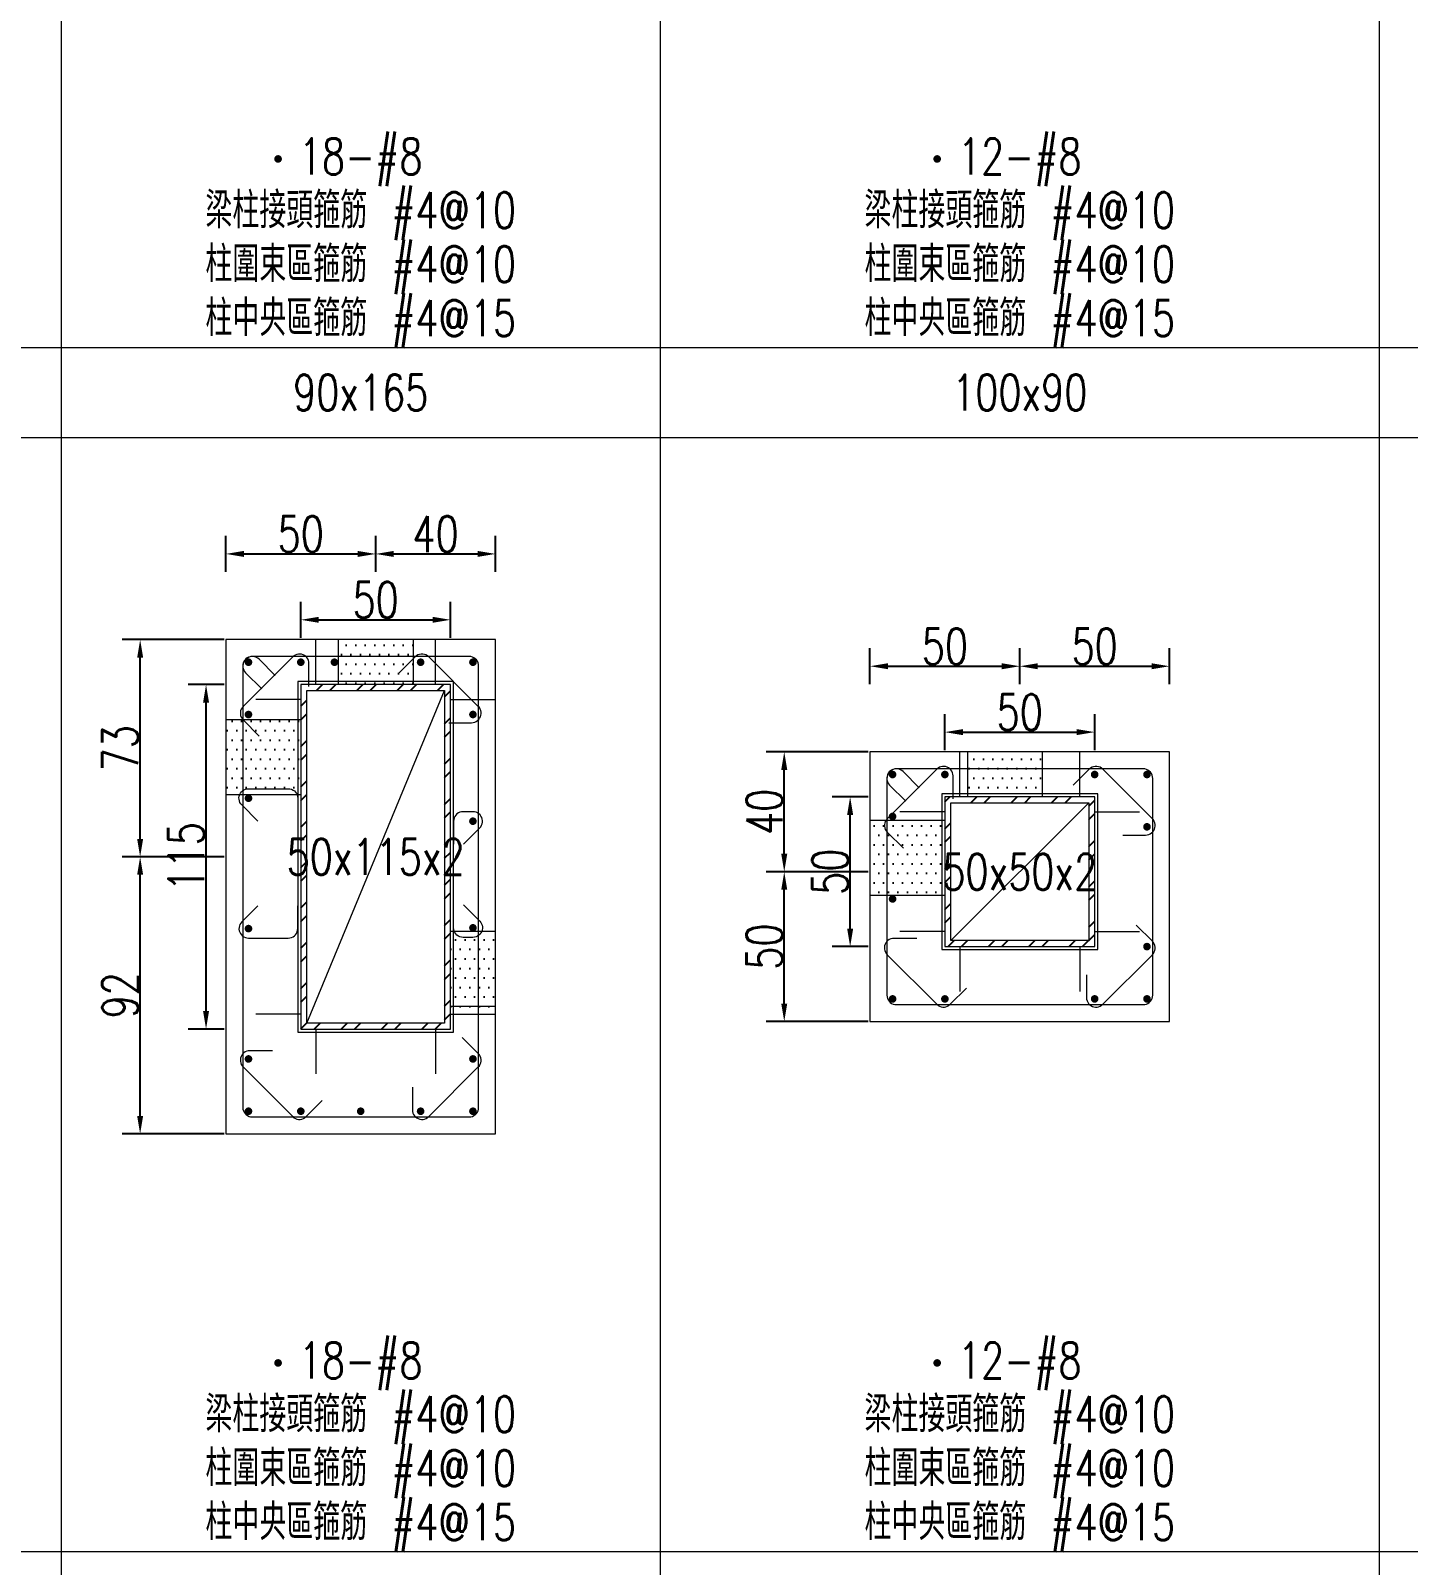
# Model space of a CAD drawing. Header units: millimetres. Extents: x 0 to 3905, y 0 to 8880.
# Drawn here: x 460 to 920, y 6055 to 6568 of the extents above; entities that cross this region are included whole.
import ezdxf
from ezdxf.enums import TextEntityAlignment as Align

# ---------------------------------------------------------------- set-up
doc = ezdxf.new("R2010")
doc.units = ezdxf.units.MM
doc.layers.get('DEFPOINTS').update_dxf_attribs({"color": 3})
for name, color, linetype in [('Hatch線', 6, 'Continuous'), ('TC-鋼粱', 132, 'Continuous'), ('主筋斷面', 2, 'Continuous'), ('文字-主筋根數', 7, 'Continuous'), ('文字-剪力筋 中央區', 7, 'Continuous'), ('文字-剪力筋-BC', 7, 'Continuous'), ('文字-剪力筋-圍束區', 7, 'Continuous'), ('文字-斷面尺寸', 7, 'Continuous'), ('文字-輔助字', 7, 'Continuous'), ('柱斷面線', 4, 'Continuous'), ('標註字', 4, 'Continuous'), ('箍筋線', 1, 'Continuous'), ('網格線', 7, 'Continuous'), ('鋼柱', 11, 'Continuous')]:
    doc.layers.add(name, color=color, linetype=linetype)
doc.styles.add('note', font='txt.shx', dxfattribs={"width": 0.75, "height": 12})
doc.styles.add('txt', font='txt.shx', dxfattribs={"height": 0.2, "bigfont": 'chineset.shx'})
doc.dimstyles.new('RCAD_DIM', dxfattribs={"dimtxt": 12, "dimasz": 6, "dimexe": 6, "dimexo": 0.625, "dimtad": 1, "dimdec": 0, "dimdsep": 46, "dimtxsty": 'note', "dimcen": 2.5, "dimclrd": 256, "dimclre": 256, "dimclrt": 256, "dimadec": 0, "dimazin": 0, "dimtfac": 1, "dimtmove": 0, "dimatfit": 3, "dimfxl": 0, "dimtolj": 1, "dimarcsym": 0})

# ---------------------------------------------------------------- blocks, each defined once
blk = doc.blocks.new('*D372')
at = {"layer": 'DEFPOINTS', "color": 0}
for p in [(600, 6371.12), (550, 6364.5), (600, 6364.5)]:
    blk.add_point(p, dxfattribs=at)
at = {"layer": '標註字', "lineweight": -2}
for p, q in [((550, 6365.12), (550, 6377.12)), ((600, 6365.12), (600, 6377.12)), ((556, 6371.12), (594, 6371.12))]:
    blk.add_line(p, q, dxfattribs=at)
at = {"layer": '標註字'}
for points in [[(556, 6372.12), (556, 6370.12), (550, 6371.12)], [(594, 6370.12), (594, 6372.12), (600, 6371.12)]]:
    blk.add_solid(points, dxfattribs=at)
at = {"layer": '標註字', "insert": (575, 6377.75), "char_height": 12, "attachment_point": 5, "style": 'note'}
blk.add_mtext('\\A1;50', dxfattribs=at)
blk = doc.blocks.new('*D373')
at = {"layer": 'DEFPOINTS', "color": 0}
for p in [(518.38, 6349.49), (525, 6349.49), (525, 6234.49)]:
    blk.add_point(p, dxfattribs=at)
at = {"layer": '標註字', "lineweight": -2}
for p, q in [((524.38, 6349.49), (512.38, 6349.49)), ((518.38, 6240.49), (518.38, 6343.49)), ((524.38, 6234.49), (512.38, 6234.49))]:
    blk.add_line(p, q, dxfattribs=at)
at = {"layer": '標註字'}
for points in [[(519.38, 6343.49), (517.38, 6343.49), (518.38, 6349.49)], [(517.38, 6240.49), (519.38, 6240.49), (518.38, 6234.49)]]:
    blk.add_solid(points, dxfattribs=at)
at = {"layer": '標註字', "insert": (511.75, 6291.99), "char_height": 12, "attachment_point": 5, "rotation": 90, "style": 'note'}
blk.add_mtext('\\A1;115', dxfattribs=at)
blk = doc.blocks.new('*D374')
at = {"layer": 'DEFPOINTS', "color": 0}
for p in [(575, 6393.12), (525, 6386.5), (575, 6386.5)]:
    blk.add_point(p, dxfattribs=at)
at = {"layer": '標註字', "lineweight": -2}
for p, q in [((525, 6387.12), (525, 6399.12)), ((575, 6387.12), (575, 6399.12)), ((531, 6393.12), (569, 6393.12))]:
    blk.add_line(p, q, dxfattribs=at)
at = {"layer": '標註字'}
for points in [[(531, 6394.12), (531, 6392.12), (525, 6393.12)], [(569, 6392.12), (569, 6394.12), (575, 6393.12)]]:
    blk.add_solid(points, dxfattribs=at)
at = {"layer": '標註字', "insert": (550, 6399.75), "char_height": 12, "attachment_point": 5, "style": 'note'}
blk.add_mtext('\\A1;50', dxfattribs=at)
blk = doc.blocks.new('*D375')
at = {"layer": 'DEFPOINTS', "color": 0}
for p in [(615, 6393.12), (575, 6386.5), (615, 6386.5)]:
    blk.add_point(p, dxfattribs=at)
at = {"layer": '標註字', "lineweight": -2}
for p, q in [((575, 6387.12), (575, 6399.12)), ((615, 6387.12), (615, 6399.12)), ((581, 6393.12), (609, 6393.12))]:
    blk.add_line(p, q, dxfattribs=at)
at = {"layer": '標註字'}
for points in [[(581, 6394.12), (581, 6392.12), (575, 6393.12)], [(609, 6392.12), (609, 6394.12), (615, 6393.12)]]:
    blk.add_solid(points, dxfattribs=at)
at = {"layer": '標註字', "insert": (595, 6399.75), "char_height": 12, "attachment_point": 5, "style": 'note'}
blk.add_mtext('\\A1;40', dxfattribs=at)
blk = doc.blocks.new('*D376')
at = {"layer": 'DEFPOINTS', "color": 0}
for p in [(496.38, 6291.99), (525, 6291.99), (525, 6199.5)]:
    blk.add_point(p, dxfattribs=at)
at = {"layer": '標註字', "lineweight": -2}
for p, q in [((524.38, 6291.99), (490.38, 6291.99)), ((496.38, 6205.5), (496.38, 6285.99)), ((524.38, 6199.5), (490.38, 6199.5))]:
    blk.add_line(p, q, dxfattribs=at)
at = {"layer": '標註字'}
for points in [[(497.38, 6285.99), (495.38, 6285.99), (496.38, 6291.99)], [(495.38, 6205.5), (497.38, 6205.5), (496.38, 6199.5)]]:
    blk.add_solid(points, dxfattribs=at)
at = {"layer": '標註字', "insert": (489.75, 6245.74), "char_height": 12, "attachment_point": 5, "rotation": 90, "style": 'note'}
blk.add_mtext('\\A1;92', dxfattribs=at)
blk = doc.blocks.new('*D377')
at = {"layer": 'DEFPOINTS', "color": 0}
for p in [(496.38, 6364.5), (525, 6364.5), (525, 6291.99)]:
    blk.add_point(p, dxfattribs=at)
at = {"layer": '標註字', "lineweight": -2}
for p, q in [((524.38, 6364.5), (490.38, 6364.5)), ((496.38, 6297.99), (496.38, 6358.5)), ((524.38, 6291.99), (490.38, 6291.99))]:
    blk.add_line(p, q, dxfattribs=at)
at = {"layer": '標註字'}
for points in [[(497.38, 6358.5), (495.38, 6358.5), (496.38, 6364.5)], [(495.38, 6297.99), (497.38, 6297.99), (496.38, 6291.99)]]:
    blk.add_solid(points, dxfattribs=at)
at = {"layer": '標註字', "insert": (489.75, 6328.24), "char_height": 12, "attachment_point": 5, "rotation": 90, "style": 'note'}
blk.add_mtext('\\A1;73', dxfattribs=at)
blk = doc.blocks.new('Circle_Filled')
at = {"const_width": 0.5}
blk.add_lwpolyline([(-0.25, 0, 1), (0.25, 0, 1)], format="xyb", close=True, dxfattribs=at)
blk = doc.blocks.new('*D504')
at = {"layer": 'DEFPOINTS', "color": 0}
for p in [(815, 6333.62), (765, 6327), (815, 6327)]:
    blk.add_point(p, dxfattribs=at)
at = {"layer": '標註字', "lineweight": -2}
for p, q in [((765, 6327.62), (765, 6339.62)), ((815, 6327.62), (815, 6339.62)), ((771, 6333.62), (809, 6333.62))]:
    blk.add_line(p, q, dxfattribs=at)
at = {"layer": '標註字'}
for points in [[(771, 6334.62), (771, 6332.62), (765, 6333.62)], [(809, 6332.62), (809, 6334.62), (815, 6333.62)]]:
    blk.add_solid(points, dxfattribs=at)
at = {"layer": '標註字', "insert": (790, 6340.25), "char_height": 12, "attachment_point": 5, "style": 'note'}
blk.add_mtext('\\A1;50', dxfattribs=at)
blk = doc.blocks.new('*D505')
at = {"layer": 'DEFPOINTS', "color": 0}
for p in [(733.38, 6312), (740, 6312), (740, 6262)]:
    blk.add_point(p, dxfattribs=at)
at = {"layer": '標註字', "lineweight": -2}
for p, q in [((739.38, 6312), (727.38, 6312)), ((733.38, 6268), (733.38, 6306)), ((739.38, 6262), (727.38, 6262))]:
    blk.add_line(p, q, dxfattribs=at)
at = {"layer": '標註字'}
for points in [[(734.38, 6306), (732.38, 6306), (733.38, 6312)], [(732.38, 6268), (734.38, 6268), (733.38, 6262)]]:
    blk.add_solid(points, dxfattribs=at)
at = {"layer": '標註字', "insert": (726.75, 6287), "char_height": 12, "attachment_point": 5, "rotation": 90, "style": 'note'}
blk.add_mtext('\\A1;50', dxfattribs=at)
blk = doc.blocks.new('*D506')
at = {"layer": 'DEFPOINTS', "color": 0}
for p in [(790, 6355.62), (740, 6349), (790, 6349)]:
    blk.add_point(p, dxfattribs=at)
at = {"layer": '標註字', "lineweight": -2}
for p, q in [((740, 6349.62), (740, 6361.62)), ((790, 6349.62), (790, 6361.62)), ((746, 6355.62), (784, 6355.62))]:
    blk.add_line(p, q, dxfattribs=at)
at = {"layer": '標註字'}
for points in [[(746, 6356.62), (746, 6354.62), (740, 6355.62)], [(784, 6354.62), (784, 6356.62), (790, 6355.62)]]:
    blk.add_solid(points, dxfattribs=at)
at = {"layer": '標註字', "insert": (765, 6362.25), "char_height": 12, "attachment_point": 5, "style": 'note'}
blk.add_mtext('\\A1;50', dxfattribs=at)
blk = doc.blocks.new('*D507')
at = {"layer": 'DEFPOINTS', "color": 0}
for p in [(840, 6355.62), (790, 6349), (840, 6349)]:
    blk.add_point(p, dxfattribs=at)
at = {"layer": '標註字', "lineweight": -2}
for p, q in [((790, 6349.62), (790, 6361.62)), ((840, 6349.62), (840, 6361.62)), ((796, 6355.62), (834, 6355.62))]:
    blk.add_line(p, q, dxfattribs=at)
at = {"layer": '標註字'}
for points in [[(796, 6356.62), (796, 6354.62), (790, 6355.62)], [(834, 6354.62), (834, 6356.62), (840, 6355.62)]]:
    blk.add_solid(points, dxfattribs=at)
at = {"layer": '標註字', "insert": (815, 6362.25), "char_height": 12, "attachment_point": 5, "style": 'note'}
blk.add_mtext('\\A1;50', dxfattribs=at)
blk = doc.blocks.new('*D508')
at = {"layer": 'DEFPOINTS', "color": 0}
for p in [(711.38, 6287), (740, 6287), (740, 6237)]:
    blk.add_point(p, dxfattribs=at)
at = {"layer": '標註字', "lineweight": -2}
for p, q in [((739.38, 6287), (705.38, 6287)), ((711.38, 6243), (711.38, 6281)), ((739.38, 6237), (705.38, 6237))]:
    blk.add_line(p, q, dxfattribs=at)
at = {"layer": '標註字'}
for points in [[(712.38, 6281), (710.38, 6281), (711.38, 6287)], [(710.38, 6243), (712.38, 6243), (711.38, 6237)]]:
    blk.add_solid(points, dxfattribs=at)
at = {"layer": '標註字', "insert": (704.75, 6262), "char_height": 12, "attachment_point": 5, "rotation": 90, "style": 'note'}
blk.add_mtext('\\A1;50', dxfattribs=at)
blk = doc.blocks.new('*D509')
at = {"layer": 'DEFPOINTS', "color": 0}
for p in [(711.38, 6327), (740, 6327), (740, 6287)]:
    blk.add_point(p, dxfattribs=at)
at = {"layer": '標註字', "lineweight": -2}
for p, q in [((739.38, 6327), (705.38, 6327)), ((711.38, 6293), (711.38, 6321)), ((739.38, 6287), (705.38, 6287))]:
    blk.add_line(p, q, dxfattribs=at)
at = {"layer": '標註字'}
for points in [[(712.38, 6321), (710.38, 6321), (711.38, 6327)], [(710.38, 6293), (712.38, 6293), (711.38, 6287)]]:
    blk.add_solid(points, dxfattribs=at)
at = {"layer": '標註字', "insert": (704.75, 6307), "char_height": 12, "attachment_point": 5, "rotation": 90, "style": 'note'}
blk.add_mtext('\\A1;40', dxfattribs=at)

msp = doc.modelspace()

# ---------------------------------------------------------------- hatches: boundary and pattern name
at = {"layer": 'Hatch線'}
h = msp.add_hatch(dxfattribs=at)
h.set_pattern_fill('ANSI32', color=256, style=0)
h.paths.add_polyline_path([(550, 6234.49), (600, 6234.49), (600, 6349.49), (550, 6349.49)], flags=17)
h.paths.add_polyline_path([(552, 6236.49), (552, 6347.49), (598, 6347.49), (598, 6236.49)])
h = msp.add_hatch(dxfattribs=at)
h.set_pattern_fill('ANSI32', color=256, style=0)
h.paths.add_polyline_path([(765, 6262), (815, 6262), (815, 6312), (765, 6312)], flags=17)
h.paths.add_polyline_path([(767, 6264), (767, 6310), (813, 6310), (813, 6264)])
at = {"layer": 'TC-鋼粱'}
h = msp.add_hatch(dxfattribs=at)
h.set_pattern_fill('DOTS', color=256, scale=2, style=0)
h.paths.add_polyline_path([(587.5, 6364.5), (562.5, 6364.5), (562.5, 6349.49), (587.5, 6349.49)], flags=17)
h = msp.add_hatch(dxfattribs=at)
h.set_pattern_fill('DOTS', color=256, scale=2, style=0)
h.paths.add_polyline_path([(525, 6337.81), (525, 6312.81), (550, 6312.81), (550, 6337.81)], flags=17)
h = msp.add_hatch(dxfattribs=at)
h.set_pattern_fill('DOTS', color=256, scale=2, style=0)
h.paths.add_polyline_path([(797.5, 6327), (772.5, 6327), (772.5, 6312), (797.5, 6312)], flags=17)
h = msp.add_hatch(dxfattribs=at)
h.set_pattern_fill('DOTS', color=256, scale=2, style=0)
h.paths.add_polyline_path([(740, 6304.19), (740, 6279.19), (765, 6279.19), (765, 6304.19)], flags=17)
h = msp.add_hatch(dxfattribs=at)
h.set_pattern_fill('DOTS', color=256, scale=2, style=0)
h.paths.add_polyline_path([(615, 6242), (615, 6267), (600, 6267), (600, 6242)], flags=17)

# ---------------------------------------------------------------- linework, layer by layer
at = {"layer": 'DEFPOINTS', "lineweight": 5}
for points in [[(555, 6349.49), (555, 6364.49)], [(595, 6349.49), (595, 6364.49)], [(550, 6233.49), (601, 6233.49), (601, 6350.49), (549, 6350.49), (549, 6233.49), (550, 6233.49)], [(550, 6344.49), (535, 6344.49)], [(552, 6236.49), (598, 6347.49)], [(600, 6344.49), (615, 6344.49)], [(770, 6312), (770, 6327)], [(810, 6312), (810, 6327)], [(765, 6261), (816, 6261), (816, 6313), (764, 6313), (764, 6261), (765, 6261)], [(767, 6264), (813, 6310)], [(765, 6307), (750, 6307)], [(815, 6307), (830, 6307)], [(765, 6267), (750, 6267)], [(815, 6267), (830, 6267)], [(770, 6262), (770, 6247)], [(810, 6262), (810, 6247)], [(550, 6239.49), (535, 6239.49)], [(600, 6239.49), (615, 6239.49)], [(555, 6234.49), (555, 6219.49)], [(595, 6234.49), (595, 6219.49)]]:
    msp.add_lwpolyline(points, dxfattribs=at)
at = {"layer": 'TC-鋼粱', "lineweight": 5}
for points in [[(562.5, 6364.5), (562.5, 6349.49)], [(587.5, 6364.5), (587.5, 6349.49)], [(525, 6337.81), (550, 6337.81)], [(772.5, 6327), (772.5, 6312)], [(797.5, 6327), (797.5, 6312)], [(525, 6312.81), (550, 6312.81)], [(740, 6304.19), (765, 6304.19)], [(740, 6279.19), (765, 6279.19)], [(615, 6267), (600, 6267)], [(615, 6242), (600, 6242)]]:
    msp.add_lwpolyline(points, dxfattribs=at)
at = {"layer": '柱斷面線', "lineweight": 5}
for points in [[(525, 6199.5), (615, 6199.5), (615, 6364.5), (525, 6364.5), (525, 6199.5)], [(740, 6237), (840, 6237), (840, 6327), (740, 6327), (740, 6237)]]:
    msp.add_lwpolyline(points, dxfattribs=at)
at = {"layer": '箍筋線', "lineweight": 5}
for points in [[(552.73, 6348.89), (552.73, 6356.51), (552.68, 6357.04), (552.55, 6357.56), (552.33, 6358.05), (552.03, 6358.49), (551.67, 6358.88), (551.24, 6359.2), (550.77, 6359.44), (550.26, 6359.61), (549.73, 6359.68), (549.2, 6359.67), (548.67, 6359.56), (548.17, 6359.37), (547.71, 6359.1), (547.31, 6358.76), (530.74, 6342.19), (530.39, 6341.77), (530.11, 6341.29), (529.92, 6340.77), (529.83, 6340.23), (529.83, 6339.67), (529.92, 6339.13), (530.11, 6338.61), (530.39, 6338.13), (530.74, 6337.7), (536.13, 6332.32)], [(541.44, 6352.55), (536.06, 6357.94), (535.65, 6358.28), (535.19, 6358.55), (534.69, 6358.74), (534.17, 6358.85), (533.63, 6358.86), (533.1, 6358.79), (532.59, 6358.62), (532.12, 6358.38), (531.69, 6358.06), (531.33, 6357.67), (531.03, 6357.23), (530.81, 6356.74), (530.68, 6356.22), (530.63, 6355.69), (530.63, 6208.31), (530.68, 6207.76), (530.83, 6207.22), (531.06, 6206.72), (531.38, 6206.27), (531.77, 6205.88), (532.22, 6205.56), (532.72, 6205.33), (533.26, 6205.18), (533.81, 6205.14), (606.19, 6205.14), (606.74, 6205.18), (607.28, 6205.33), (607.78, 6205.56), (608.23, 6205.88), (608.62, 6206.27), (608.94, 6206.72), (609.17, 6207.22), (609.32, 6207.76), (609.37, 6208.31), (609.37, 6355.69), (609.32, 6356.24), (609.17, 6356.78), (608.94, 6357.28), (608.62, 6357.73), (608.23, 6358.12), (607.78, 6358.44), (607.28, 6358.67), (606.74, 6358.82), (606.19, 6358.86), (533.81, 6358.86), (533.28, 6358.82), (532.76, 6358.69), (532.27, 6358.47), (531.83, 6358.17), (531.44, 6357.81), (531.12, 6357.38), (530.88, 6356.91), (530.71, 6356.4), (530.64, 6355.87), (530.65, 6355.33), (530.76, 6354.81), (530.95, 6354.31), (531.22, 6353.85), (531.56, 6353.44), (536.95, 6348.06)], [(599.39, 6336.77), (607.01, 6336.77), (607.54, 6336.82), (608.06, 6336.95), (608.55, 6337.17), (608.99, 6337.47), (609.38, 6337.83), (609.7, 6338.26), (609.94, 6338.73), (610.11, 6339.24), (610.18, 6339.77), (610.17, 6340.3), (610.06, 6340.83), (609.87, 6341.33), (609.6, 6341.79), (609.26, 6342.19), (592.69, 6358.76), (592.27, 6359.11), (591.79, 6359.39), (591.27, 6359.58), (590.73, 6359.67), (590.17, 6359.67), (589.63, 6359.58), (589.11, 6359.39), (588.63, 6359.11), (588.2, 6358.76), (582.82, 6353.37)], [(767.73, 6311.39), (767.73, 6319.01), (767.68, 6319.54), (767.55, 6320.06), (767.33, 6320.55), (767.03, 6320.99), (766.67, 6321.38), (766.24, 6321.7), (765.77, 6321.94), (765.26, 6322.11), (764.73, 6322.18), (764.2, 6322.17), (763.67, 6322.06), (763.17, 6321.87), (762.71, 6321.6), (762.31, 6321.26), (745.74, 6304.69), (745.39, 6304.27), (745.11, 6303.79), (744.92, 6303.27), (744.83, 6302.73), (744.83, 6302.17), (744.92, 6301.63), (745.11, 6301.11), (745.39, 6300.63), (745.74, 6300.2), (751.13, 6294.82)], [(756.44, 6315.05), (751.06, 6320.44), (750.65, 6320.78), (750.19, 6321.05), (749.69, 6321.24), (749.17, 6321.35), (748.63, 6321.36), (748.1, 6321.29), (747.59, 6321.12), (747.12, 6320.88), (746.69, 6320.56), (746.33, 6320.17), (746.03, 6319.73), (745.81, 6319.24), (745.68, 6318.72), (745.63, 6318.19), (745.63, 6245.81), (745.68, 6245.26), (745.83, 6244.72), (746.06, 6244.22), (746.38, 6243.77), (746.77, 6243.38), (747.22, 6243.06), (747.72, 6242.83), (748.26, 6242.68), (748.81, 6242.63), (831.19, 6242.63), (831.74, 6242.68), (832.28, 6242.83), (832.78, 6243.06), (833.23, 6243.38), (833.62, 6243.77), (833.94, 6244.22), (834.17, 6244.72), (834.32, 6245.26), (834.37, 6245.81), (834.37, 6318.19), (834.32, 6318.74), (834.17, 6319.28), (833.94, 6319.78), (833.62, 6320.23), (833.23, 6320.62), (832.78, 6320.94), (832.28, 6321.17), (831.74, 6321.32), (831.19, 6321.37), (748.81, 6321.37), (748.28, 6321.32), (747.76, 6321.19), (747.27, 6320.97), (746.83, 6320.67), (746.44, 6320.31), (746.12, 6319.88), (745.88, 6319.41), (745.71, 6318.9), (745.64, 6318.37), (745.65, 6317.83), (745.76, 6317.31), (745.95, 6316.81), (746.22, 6316.35), (746.56, 6315.94), (751.95, 6310.56)], [(824.39, 6299.27), (832.01, 6299.27), (832.54, 6299.32), (833.06, 6299.45), (833.55, 6299.67), (833.99, 6299.97), (834.38, 6300.33), (834.7, 6300.76), (834.94, 6301.23), (835.11, 6301.74), (835.18, 6302.27), (835.17, 6302.8), (835.06, 6303.33), (834.87, 6303.83), (834.6, 6304.29), (834.26, 6304.69), (817.69, 6321.26), (817.27, 6321.61), (816.79, 6321.89), (816.27, 6322.08), (815.73, 6322.17), (815.17, 6322.17), (814.63, 6322.08), (814.11, 6321.89), (813.63, 6321.61), (813.2, 6321.26), (807.82, 6315.87)], [(535.68, 6303.9), (530.29, 6309.29), (529.95, 6309.7), (529.68, 6310.16), (529.49, 6310.66), (529.38, 6311.18), (529.37, 6311.71), (529.44, 6312.24), (529.61, 6312.75), (529.85, 6313.22), (530.17, 6313.65), (530.56, 6314.02), (531, 6314.31), (531.49, 6314.53), (532.01, 6314.67), (532.54, 6314.71), (545.83, 6314.71), (546.38, 6314.66), (546.91, 6314.52), (547.41, 6314.28), (547.87, 6313.97), (548.26, 6313.58), (548.57, 6313.12), (548.81, 6312.62), (548.95, 6312.09), (549, 6311.54), (549, 6303.92)], [(604.32, 6296.25), (609.71, 6301.64), (610.05, 6302.05), (610.32, 6302.51), (610.51, 6303.01), (610.62, 6303.53), (610.63, 6304.06), (610.56, 6304.59), (610.39, 6305.1), (610.15, 6305.57), (609.83, 6306), (609.44, 6306.37), (609, 6306.66), (608.51, 6306.88), (607.99, 6307.02), (607.46, 6307.06), (604.17, 6307.06), (603.62, 6307.01), (603.09, 6306.87), (602.59, 6306.63), (602.13, 6306.32), (601.74, 6305.93), (601.43, 6305.47), (601.19, 6304.97), (601.05, 6304.44), (601, 6303.88), (601, 6296.26)], [(535.68, 6275.65), (530.29, 6270.26), (529.95, 6269.85), (529.68, 6269.4), (529.49, 6268.9), (529.38, 6268.37), (529.37, 6267.84), (529.44, 6267.31), (529.61, 6266.8), (529.85, 6266.33), (530.17, 6265.9), (530.56, 6265.54), (531, 6265.24), (531.49, 6265.02), (532.01, 6264.89), (532.54, 6264.84), (545.83, 6264.84), (546.38, 6264.89), (546.91, 6265.03), (547.41, 6265.27), (547.87, 6265.59), (548.26, 6265.98), (548.57, 6266.43), (548.81, 6266.93), (548.95, 6267.47), (549, 6268.02), (549, 6275.64)], [(604.32, 6275.9), (609.71, 6270.51), (610.05, 6270.11), (610.32, 6269.65), (610.51, 6269.15), (610.62, 6268.63), (610.63, 6268.09), (610.56, 6267.56), (610.39, 6267.05), (610.15, 6266.58), (609.83, 6266.15), (609.44, 6265.79), (609, 6265.49), (608.51, 6265.27), (607.99, 6265.14), (607.46, 6265.09), (604.17, 6265.09), (603.62, 6265.14), (603.09, 6265.29), (602.59, 6265.52), (602.13, 6265.84), (601.74, 6266.23), (601.43, 6266.68), (601.19, 6267.18), (601.05, 6267.72), (601, 6268.27), (601, 6275.89)], [(812.27, 6252.61), (812.27, 6244.99), (812.32, 6244.46), (812.45, 6243.94), (812.67, 6243.45), (812.97, 6243.01), (813.33, 6242.62), (813.76, 6242.3), (814.23, 6242.06), (814.74, 6241.89), (815.27, 6241.82), (815.8, 6241.83), (816.33, 6241.94), (816.83, 6242.13), (817.29, 6242.4), (817.69, 6242.74), (834.26, 6259.31), (834.61, 6259.73), (834.89, 6260.21), (835.08, 6260.73), (835.17, 6261.27), (835.17, 6261.83), (835.08, 6262.37), (834.89, 6262.89), (834.61, 6263.37), (834.26, 6263.8), (828.87, 6269.18)], [(755.61, 6264.73), (747.99, 6264.73), (747.46, 6264.68), (746.94, 6264.55), (746.45, 6264.33), (746.01, 6264.03), (745.62, 6263.67), (745.3, 6263.24), (745.06, 6262.77), (744.89, 6262.26), (744.82, 6261.73), (744.83, 6261.2), (744.94, 6260.67), (745.13, 6260.17), (745.4, 6259.71), (745.74, 6259.31), (762.31, 6242.74), (762.73, 6242.39), (763.21, 6242.11), (763.73, 6241.92), (764.27, 6241.83), (764.83, 6241.83), (765.37, 6241.92), (765.89, 6242.11), (766.37, 6242.39), (766.8, 6242.74), (772.18, 6248.13)], [(587.27, 6215.11), (587.27, 6207.49), (587.32, 6206.96), (587.45, 6206.44), (587.67, 6205.95), (587.97, 6205.51), (588.33, 6205.12), (588.76, 6204.8), (589.23, 6204.56), (589.74, 6204.39), (590.27, 6204.32), (590.8, 6204.33), (591.33, 6204.44), (591.83, 6204.63), (592.29, 6204.9), (592.69, 6205.24), (609.26, 6221.81), (609.61, 6222.23), (609.89, 6222.71), (610.08, 6223.23), (610.17, 6223.77), (610.17, 6224.33), (610.08, 6224.87), (609.89, 6225.39), (609.61, 6225.87), (609.26, 6226.3), (603.87, 6231.68)], [(540.61, 6227.23), (532.99, 6227.23), (532.46, 6227.18), (531.94, 6227.05), (531.45, 6226.83), (531.01, 6226.53), (530.62, 6226.17), (530.3, 6225.74), (530.06, 6225.27), (529.89, 6224.76), (529.82, 6224.23), (529.83, 6223.7), (529.94, 6223.17), (530.13, 6222.67), (530.4, 6222.21), (530.74, 6221.81), (547.31, 6205.24), (547.73, 6204.89), (548.21, 6204.61), (548.73, 6204.42), (549.27, 6204.33), (549.83, 6204.33), (550.37, 6204.42), (550.89, 6204.61), (551.37, 6204.89), (551.8, 6205.24), (557.18, 6210.63)]]:
    msp.add_lwpolyline(points, dxfattribs=at)
at = {"layer": '網格線', "lineweight": 5}
for points in [[(470, 6834), (470, 6462)], [(670, 6834), (670, 6462)], [(910, 6834), (910, 6462)], [(270, 6462), (470, 6462)], [(470, 6462), (670, 6462)], [(470, 6462), (470, 6432)], [(670, 6462), (910, 6462)], [(670, 6462), (670, 6432)], [(910, 6462), (1180, 6462)], [(910, 6462), (910, 6432)], [(270, 6432), (470, 6432)], [(470, 6432), (670, 6432)], [(470, 6432), (470, 6060)], [(670, 6432), (910, 6432)], [(670, 6432), (670, 6060)], [(910, 6432), (1180, 6432)], [(910, 6432), (910, 6060)], [(270, 6060), (470, 6060)], [(470, 6060), (670, 6060)], [(470, 6060), (470, 6030)], [(670, 6060), (910, 6060)], [(670, 6060), (670, 6030)], [(910, 6060), (1180, 6060)], [(910, 6060), (910, 6030)]]:
    msp.add_lwpolyline(points, dxfattribs=at)
at = {"layer": '鋼柱', "lineweight": 5}
for points in [[(550, 6234.49), (600, 6234.49), (600, 6349.49), (550, 6349.49), (550, 6234.49)], [(552, 6236.49), (552, 6347.49), (598, 6347.49), (598, 6236.49), (552, 6236.49)], [(765, 6262), (815, 6262), (815, 6312), (765, 6312), (765, 6262)], [(767, 6264), (767, 6310), (813, 6310), (813, 6264), (767, 6264)]]:
    msp.add_lwpolyline(points, dxfattribs=at)

# ---------------------------------------------------------------- block references
at = {"layer": '主筋斷面', "lineweight": 5, "xscale": 2.539999961853027, "yscale": 2.539999961853027}
for p in [(542.42, 6525), (762.42, 6525), (532.54, 6356.96), (550, 6356.96), (561.23, 6356.96), (590, 6356.96), (607.46, 6356.96), (532.54, 6339.5), (607.46, 6339.5), (747.54, 6319.46), (765, 6319.46), (815, 6319.46), (832.46, 6319.46), (532.54, 6311.54), (607.46, 6303.88), (747.54, 6305.46), (832.46, 6302), (747.54, 6277.92), (532.54, 6268.02), (607.46, 6268.27), (832.46, 6262), (747.54, 6244.54), (765, 6244.54), (815, 6244.54), (832.46, 6244.54), (532.54, 6224.5), (607.46, 6224.5), (532.54, 6207.04), (550, 6207.04), (570, 6207.04), (590, 6207.04), (607.46, 6207.04), (542.42, 6123), (762.42, 6123)]:
    msp.add_blockref('Circle_Filled', p, dxfattribs=at)

# ---------------------------------------------------------------- texts
at = {"layer": '文字-主筋根數', "style": 'txt', "width": 0.75}
for s, p in [('18-#8', (570, 6525)), ('12-#8', (790, 6525)), ('18-#8', (570, 6123)), ('12-#8', (790, 6123))]:
    msp.add_text(s, height=12, dxfattribs=at).set_placement(p, align=Align.MIDDLE)
at = {"layer": '文字-剪力筋 中央區', "style": 'txt', "width": 0.75}
for p in [(570, 6471), (790, 6471), (570, 6069), (790, 6069)]:
    msp.add_text('柱中央區箍筋 #4@15', height=12, dxfattribs=at).set_placement(p, align=Align.MIDDLE)
at = {"layer": '文字-剪力筋-BC', "style": 'txt', "width": 0.75}
for p in [(570, 6507), (790, 6507), (570, 6105), (790, 6105)]:
    msp.add_text('梁柱接頭箍筋 #4@10', height=12, dxfattribs=at).set_placement(p, align=Align.MIDDLE)
at = {"layer": '文字-剪力筋-圍束區', "style": 'txt', "width": 0.75}
for p in [(570, 6489), (790, 6489), (570, 6087), (790, 6087)]:
    msp.add_text('柱圍束區箍筋 #4@10', height=12, dxfattribs=at).set_placement(p, align=Align.MIDDLE)
at = {"layer": '文字-斷面尺寸', "style": 'txt', "width": 0.75}
for s, p in [('90x165', (570, 6447)), ('100x90', (790, 6447))]:
    msp.add_text(s, height=12, dxfattribs=at).set_placement(p, align=Align.MIDDLE)
at = {"layer": '文字-輔助字', "style": 'txt', "width": 0.75}
for s, p in [('50x115x2', (575, 6291.99)), ('50x50x2', (790, 6287))]:
    msp.add_text(s, height=12, dxfattribs=at).set_placement(p, align=Align.MIDDLE)

# ---------------------------------------------------------------- dimensions: what is measured, and where the dimension line sits
at = {"layer": '標註字'}
for base, p1, p2, picture, middle in [((575, 6393.12), (525, 6386.5), (575, 6386.5), '*D374', (550, 6399.75)), ((615, 6393.12), (575, 6386.5), (615, 6386.5), '*D375', (595, 6399.75)), ((600, 6371.12), (550, 6364.5), (600, 6364.5), '*D372', (575, 6377.75)), ((790, 6355.62), (740, 6349), (790, 6349), '*D506', (765, 6362.25)), ((840, 6355.62), (790, 6349), (840, 6349), '*D507', (815, 6362.25)), ((815, 6333.62), (765, 6327), (815, 6327), '*D504', (790, 6340.25))]:
    dim = msp.add_linear_dim(base=base, p1=p1, p2=p2, dimstyle='RCAD_DIM', dxfattribs=at)
    dim.commit()
    dim.dimension.update_dxf_attribs({"geometry": picture, "text_midpoint": middle})
for base, p1, p2, picture, middle in [((496.38, 6364.5), (525, 6291.99), (525, 6364.5), '*D377', (489.75, 6328.24)), ((518.38, 6349.49), (525, 6234.49), (525, 6349.49), '*D373', (511.75, 6291.99)), ((711.38, 6327), (740, 6287), (740, 6327), '*D509', (704.75, 6307)), ((733.38, 6312), (740, 6262), (740, 6312), '*D505', (726.75, 6287)), ((496.38, 6291.99), (525, 6199.5), (525, 6291.99), '*D376', (489.75, 6245.74)), ((711.38, 6287), (740, 6237), (740, 6287), '*D508', (704.75, 6262))]:
    dim = msp.add_linear_dim(base=base, p1=p1, p2=p2, angle=90, dimstyle='RCAD_DIM', dxfattribs=at)
    dim.commit()
    dim.dimension.update_dxf_attribs({"geometry": picture, "text_midpoint": middle})

doc.saveas('drawing.dxf')
